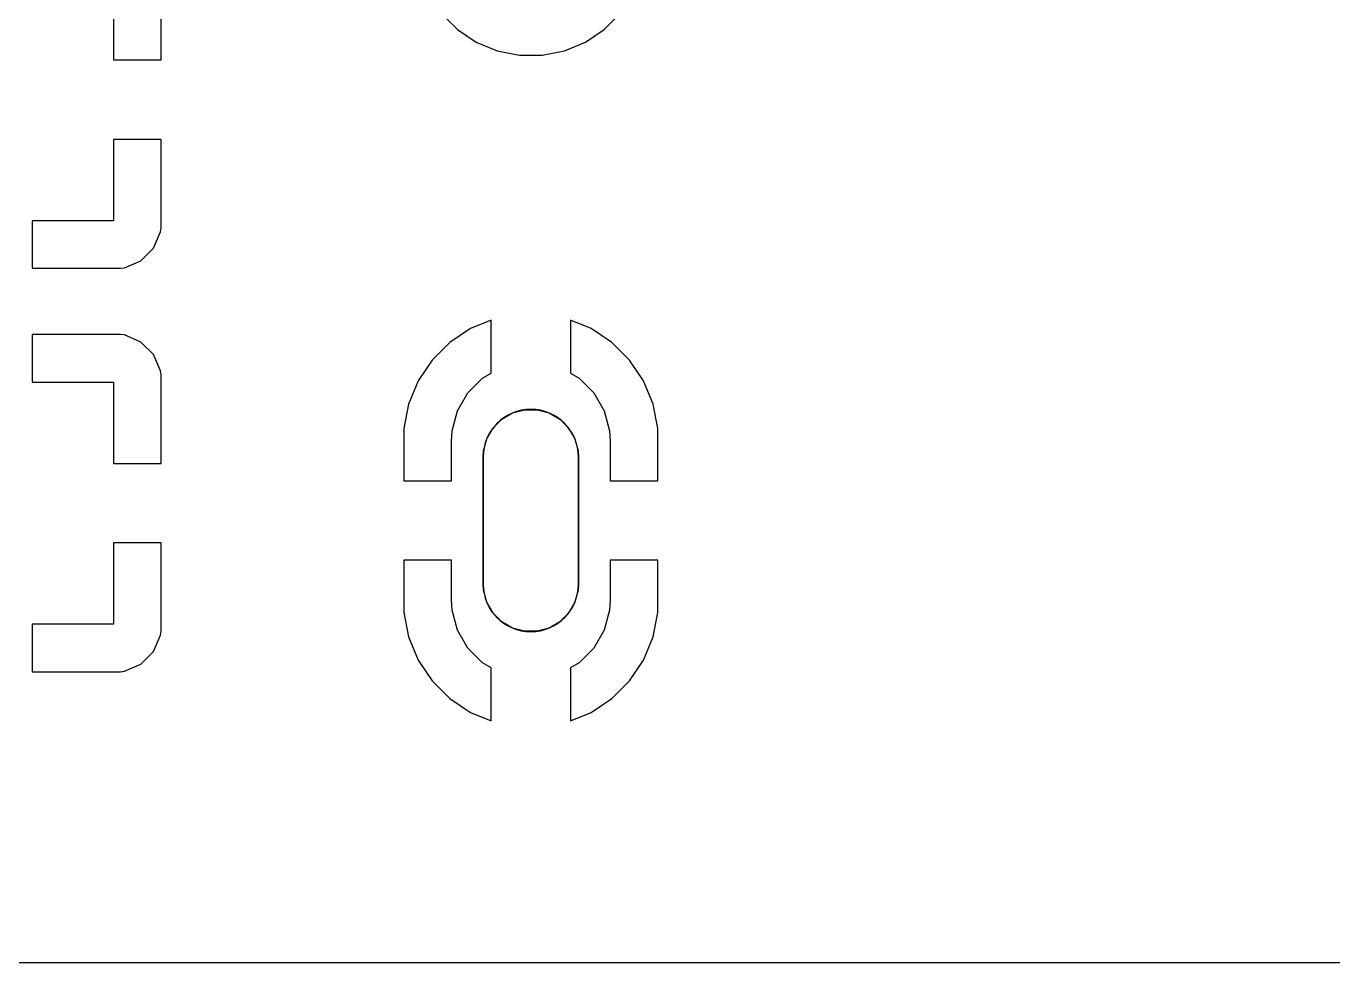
# Model space of a CAD drawing. Extents: x 0.22 to 2.58, y 0.22 to 2.18.
# Drawn here: x 1.7367 to 2.0606, y 0.2179 to 0.4501 of the extents above; entities that cross this region are included whole.
import ezdxf

# ---------------------------------------------------------------- set-up
doc = ezdxf.new("R2010")
doc.units = 0
doc.header["$MEASUREMENT"] = 0
doc.layers.add('BLACK', color=7, linetype='CONTINUOUS')

msp = doc.modelspace()

# ---------------------------------------------------------------- linework, layer by layer
at = {"layer": 'BLACK', "linetype": 'CONTINUOUS'}
for p, q in [((1.77016, 0.44173), (1.77016, 0.46365)), ((1.75835, 0.46189), (1.75835, 0.44173)), ((1.83964, 0.45326), (1.84362, 0.44929)), ((1.88001, 0.44929), (1.88398, 0.45326)), ((1.84362, 0.44929), (1.84362, 0.44929)), ((1.84362, 0.44929), (1.84829, 0.44616)), ((1.87533, 0.44616), (1.88001, 0.44929)), ((1.88001, 0.44929), (1.88001, 0.44929)), ((1.84829, 0.44616), (1.84829, 0.44616)), ((1.84829, 0.44616), (1.85349, 0.44401)), ((1.85349, 0.44401), (1.85349, 0.44401)), ((1.85349, 0.44401), (1.859, 0.44291)), ((1.86462, 0.44291), (1.87014, 0.44401)), ((1.87014, 0.44401), (1.87533, 0.44616)), ((1.87014, 0.44401), (1.87014, 0.44401)), ((1.87533, 0.44616), (1.87533, 0.44616)), ((1.75835, 0.44173), (1.77016, 0.44173)), ((1.859, 0.44291), (1.859, 0.44291)), ((1.859, 0.44291), (1.86462, 0.44291)), ((1.86462, 0.44291), (1.86462, 0.44291)), ((1.77016, 0.42205), (1.75835, 0.42205)), ((1.75835, 0.42205), (1.75835, 0.40189)), ((1.77016, 0.40013), (1.77016, 0.42205)), ((1.75835, 0.40189), (1.73819, 0.40189)), ((1.73819, 0.40189), (1.73819, 0.39008)), ((1.76826, 0.3951), (1.77004, 0.39914)), ((1.77004, 0.39914), (1.77016, 0.40013)), ((1.77004, 0.39914), (1.77004, 0.39914)), ((1.77016, 0.40013), (1.77016, 0.40013)), ((1.7611, 0.39019), (1.76514, 0.39198)), ((1.76514, 0.39198), (1.76826, 0.3951)), ((1.76514, 0.39198), (1.76514, 0.39198)), ((1.76826, 0.3951), (1.76826, 0.3951)), ((1.73819, 0.39008), (1.76011, 0.39008)), ((1.76011, 0.39008), (1.7611, 0.39019)), ((1.76011, 0.39008), (1.76011, 0.39008)), ((1.7611, 0.39019), (1.7611, 0.39019)), ((1.85197, 0.37726), (1.84689, 0.37516)), ((1.85197, 0.3641), (1.85197, 0.37726)), ((1.87673, 0.37516), (1.87165, 0.37726)), ((1.87165, 0.37726), (1.87165, 0.3641)), ((1.76011, 0.3737), (1.73819, 0.3737)), ((1.73819, 0.3737), (1.73819, 0.36189)), ((1.7611, 0.37359), (1.76011, 0.3737)), ((1.76514, 0.3718), (1.7611, 0.37359)), ((1.84689, 0.37516), (1.84173, 0.37171)), ((1.84689, 0.37516), (1.84689, 0.37516)), ((1.88189, 0.37171), (1.87673, 0.37516)), ((1.87673, 0.37516), (1.87673, 0.37516)), ((1.76826, 0.36868), (1.76514, 0.3718)), ((1.76514, 0.3718), (1.76514, 0.3718)), ((1.84173, 0.37171), (1.83735, 0.36732)), ((1.84173, 0.37171), (1.84173, 0.37171)), ((1.88628, 0.36732), (1.88189, 0.37171)), ((1.88189, 0.37171), (1.88189, 0.37171)), ((1.77004, 0.36464), (1.76826, 0.36868)), ((1.76826, 0.36868), (1.76826, 0.36868)), ((1.83735, 0.36732), (1.8339, 0.36216)), ((1.83735, 0.36732), (1.83735, 0.36732)), ((1.88972, 0.36216), (1.88628, 0.36732)), ((1.88628, 0.36732), (1.88628, 0.36732)), ((1.77016, 0.36365), (1.77004, 0.36464)), ((1.77004, 0.36464), (1.77004, 0.36464)), ((1.77016, 0.36365), (1.77016, 0.36365)), ((1.77016, 0.35035), (1.77016, 0.36365)), ((1.84619, 0.35923), (1.84983, 0.36286)), ((1.84983, 0.36286), (1.85197, 0.3641)), ((1.87165, 0.3641), (1.87379, 0.36286)), ((1.87379, 0.36286), (1.87743, 0.35923)), ((1.73819, 0.36189), (1.75835, 0.36189)), ((1.75835, 0.36189), (1.75835, 0.34173)), ((1.8339, 0.36216), (1.83153, 0.35643)), ((1.8339, 0.36216), (1.8339, 0.36216)), ((1.8921, 0.35643), (1.88972, 0.36216)), ((1.88972, 0.36216), (1.88972, 0.36216)), ((1.83153, 0.35643), (1.83031, 0.35035)), ((1.83153, 0.35643), (1.83153, 0.35643)), ((1.84362, 0.35478), (1.84619, 0.35923)), ((1.87743, 0.35923), (1.88, 0.35478)), ((1.8921, 0.35643), (1.8921, 0.35643)), ((1.89331, 0.35035), (1.8921, 0.35643)), ((1.84229, 0.34981), (1.84362, 0.35478)), ((1.85462, 0.35268), (1.85729, 0.35422)), ((1.85729, 0.35422), (1.86027, 0.35502)), ((1.86027, 0.35502), (1.86335, 0.35502)), ((1.86335, 0.35502), (1.86633, 0.35422)), ((1.86633, 0.35422), (1.869, 0.35268)), ((1.88, 0.35478), (1.88133, 0.34981)), ((1.77016, 0.34173), (1.77016, 0.35035)), ((1.83031, 0.35035), (1.83031, 0.3374)), ((1.8509, 0.34783), (1.85244, 0.3505)), ((1.85244, 0.3505), (1.85462, 0.35268)), ((1.869, 0.35268), (1.87118, 0.3505)), ((1.87118, 0.3505), (1.87272, 0.34783)), ((1.89331, 0.3374), (1.89331, 0.35035)), ((1.89331, 0.35035), (1.89331, 0.35035)), ((1.84213, 0.34724), (1.84229, 0.34981)), ((1.84213, 0.3374), (1.84213, 0.34724)), ((1.8501, 0.34485), (1.8509, 0.34783)), ((1.87272, 0.34783), (1.87352, 0.34485)), ((1.88133, 0.34981), (1.8815, 0.34724)), ((1.8815, 0.34724), (1.8815, 0.3374)), ((1.85, 0.34331), (1.8501, 0.34485)), ((1.87352, 0.34485), (1.87362, 0.34331)), ((1.75835, 0.34173), (1.77016, 0.34173)), ((1.85, 0.31181), (1.85, 0.34331)), ((1.87362, 0.34331), (1.87362, 0.31181)), ((1.83031, 0.3374), (1.84213, 0.3374)), ((1.8815, 0.3374), (1.89331, 0.3374)), ((1.77016, 0.32205), (1.75835, 0.32205)), ((1.75835, 0.32205), (1.75835, 0.30189)), ((1.77016, 0.30013), (1.77016, 0.32205)), ((1.83031, 0.31772), (1.83031, 0.30477)), ((1.84213, 0.31772), (1.83031, 0.31772)), ((1.84213, 0.30787), (1.84213, 0.31772)), ((1.89331, 0.31772), (1.8815, 0.31772)), ((1.8815, 0.31772), (1.8815, 0.30787)), ((1.89331, 0.30477), (1.89331, 0.31772)), ((1.8501, 0.31027), (1.85, 0.31181)), ((1.87362, 0.31181), (1.87352, 0.31027)), ((1.84229, 0.3053), (1.84213, 0.30787)), ((1.8509, 0.30729), (1.8501, 0.31027)), ((1.87352, 0.31027), (1.87272, 0.30729)), ((1.8815, 0.30787), (1.88133, 0.3053)), ((1.83031, 0.30477), (1.83153, 0.29869)), ((1.84362, 0.30034), (1.84229, 0.3053)), ((1.85244, 0.30462), (1.8509, 0.30729)), ((1.85462, 0.30244), (1.85244, 0.30462)), ((1.87118, 0.30462), (1.869, 0.30244)), ((1.87272, 0.30729), (1.87118, 0.30462)), ((1.88133, 0.3053), (1.88, 0.30034)), ((1.8921, 0.29869), (1.89331, 0.30477)), ((1.89331, 0.30477), (1.89331, 0.30477)), ((1.75835, 0.30189), (1.73819, 0.30189)), ((1.73819, 0.30189), (1.73819, 0.29008)), ((1.85729, 0.3009), (1.85462, 0.30244)), ((1.869, 0.30244), (1.86633, 0.3009)), ((1.76826, 0.2951), (1.77004, 0.29914)), ((1.77004, 0.29914), (1.77016, 0.30013)), ((1.77004, 0.29914), (1.77004, 0.29914)), ((1.77016, 0.30013), (1.77016, 0.30013)), ((1.83153, 0.29869), (1.83153, 0.29869)), ((1.83153, 0.29869), (1.8339, 0.29296)), ((1.84619, 0.29589), (1.84362, 0.30034)), ((1.86027, 0.3001), (1.85729, 0.3009)), ((1.86335, 0.3001), (1.86027, 0.3001)), ((1.86633, 0.3009), (1.86335, 0.3001)), ((1.88, 0.30034), (1.87743, 0.29589)), ((1.88972, 0.29296), (1.8921, 0.29869)), ((1.8921, 0.29869), (1.8921, 0.29869)), ((1.76514, 0.29198), (1.76826, 0.2951)), ((1.76826, 0.2951), (1.76826, 0.2951)), ((1.84983, 0.29226), (1.84619, 0.29589)), ((1.87743, 0.29589), (1.87379, 0.29226)), ((1.7611, 0.29019), (1.76514, 0.29198)), ((1.76514, 0.29198), (1.76514, 0.29198)), ((1.8339, 0.29296), (1.8339, 0.29295)), ((1.8339, 0.29295), (1.83735, 0.2878)), ((1.85197, 0.29102), (1.84983, 0.29226)), ((1.87379, 0.29226), (1.87165, 0.29102)), ((1.88628, 0.2878), (1.88972, 0.29295)), ((1.88972, 0.29295), (1.88972, 0.29296)), ((1.73819, 0.29008), (1.76011, 0.29008)), ((1.76011, 0.29008), (1.7611, 0.29019)), ((1.76011, 0.29008), (1.76011, 0.29008)), ((1.7611, 0.29019), (1.7611, 0.29019)), ((1.85197, 0.27786), (1.85197, 0.29102)), ((1.87165, 0.29102), (1.87165, 0.27786)), ((1.83735, 0.2878), (1.83735, 0.2878)), ((1.83735, 0.2878), (1.84173, 0.28341)), ((1.88189, 0.28341), (1.88628, 0.2878)), ((1.88628, 0.2878), (1.88628, 0.2878)), ((1.84173, 0.28341), (1.84173, 0.28341)), ((1.84173, 0.28341), (1.84689, 0.27996)), ((1.87673, 0.27996), (1.88189, 0.28341)), ((1.88189, 0.28341), (1.88189, 0.28341)), ((1.84689, 0.27996), (1.84689, 0.27996)), ((1.84689, 0.27996), (1.85197, 0.27786)), ((1.87165, 0.27786), (1.87673, 0.27996)), ((1.87673, 0.27996), (1.87673, 0.27996)), ((1.85197, 0.27786), (1.85197, 0.27786)), ((2.57722, 0.21789), (0.22278, 0.21789))]:
    msp.add_line(p, q, dxfattribs=at)
at = {"layer": 'WHITE', "linetype": 'CONTINUOUS'}
for p, q in [((1.85, 0.34331), (1.85, 0.31181)), ((1.87362, 0.31181), (1.87362, 0.34331))]:
    msp.add_line(p, q, dxfattribs=at)
at = {"layer": 'WHITE'}
for centre, start, end in [((1.86181, 0.34331), 0, 180), ((1.86181, 0.31181), 180, 360)]:
    msp.add_arc(centre, 0.01181, start, end, dxfattribs=at)

doc.saveas('drawing.dxf')
